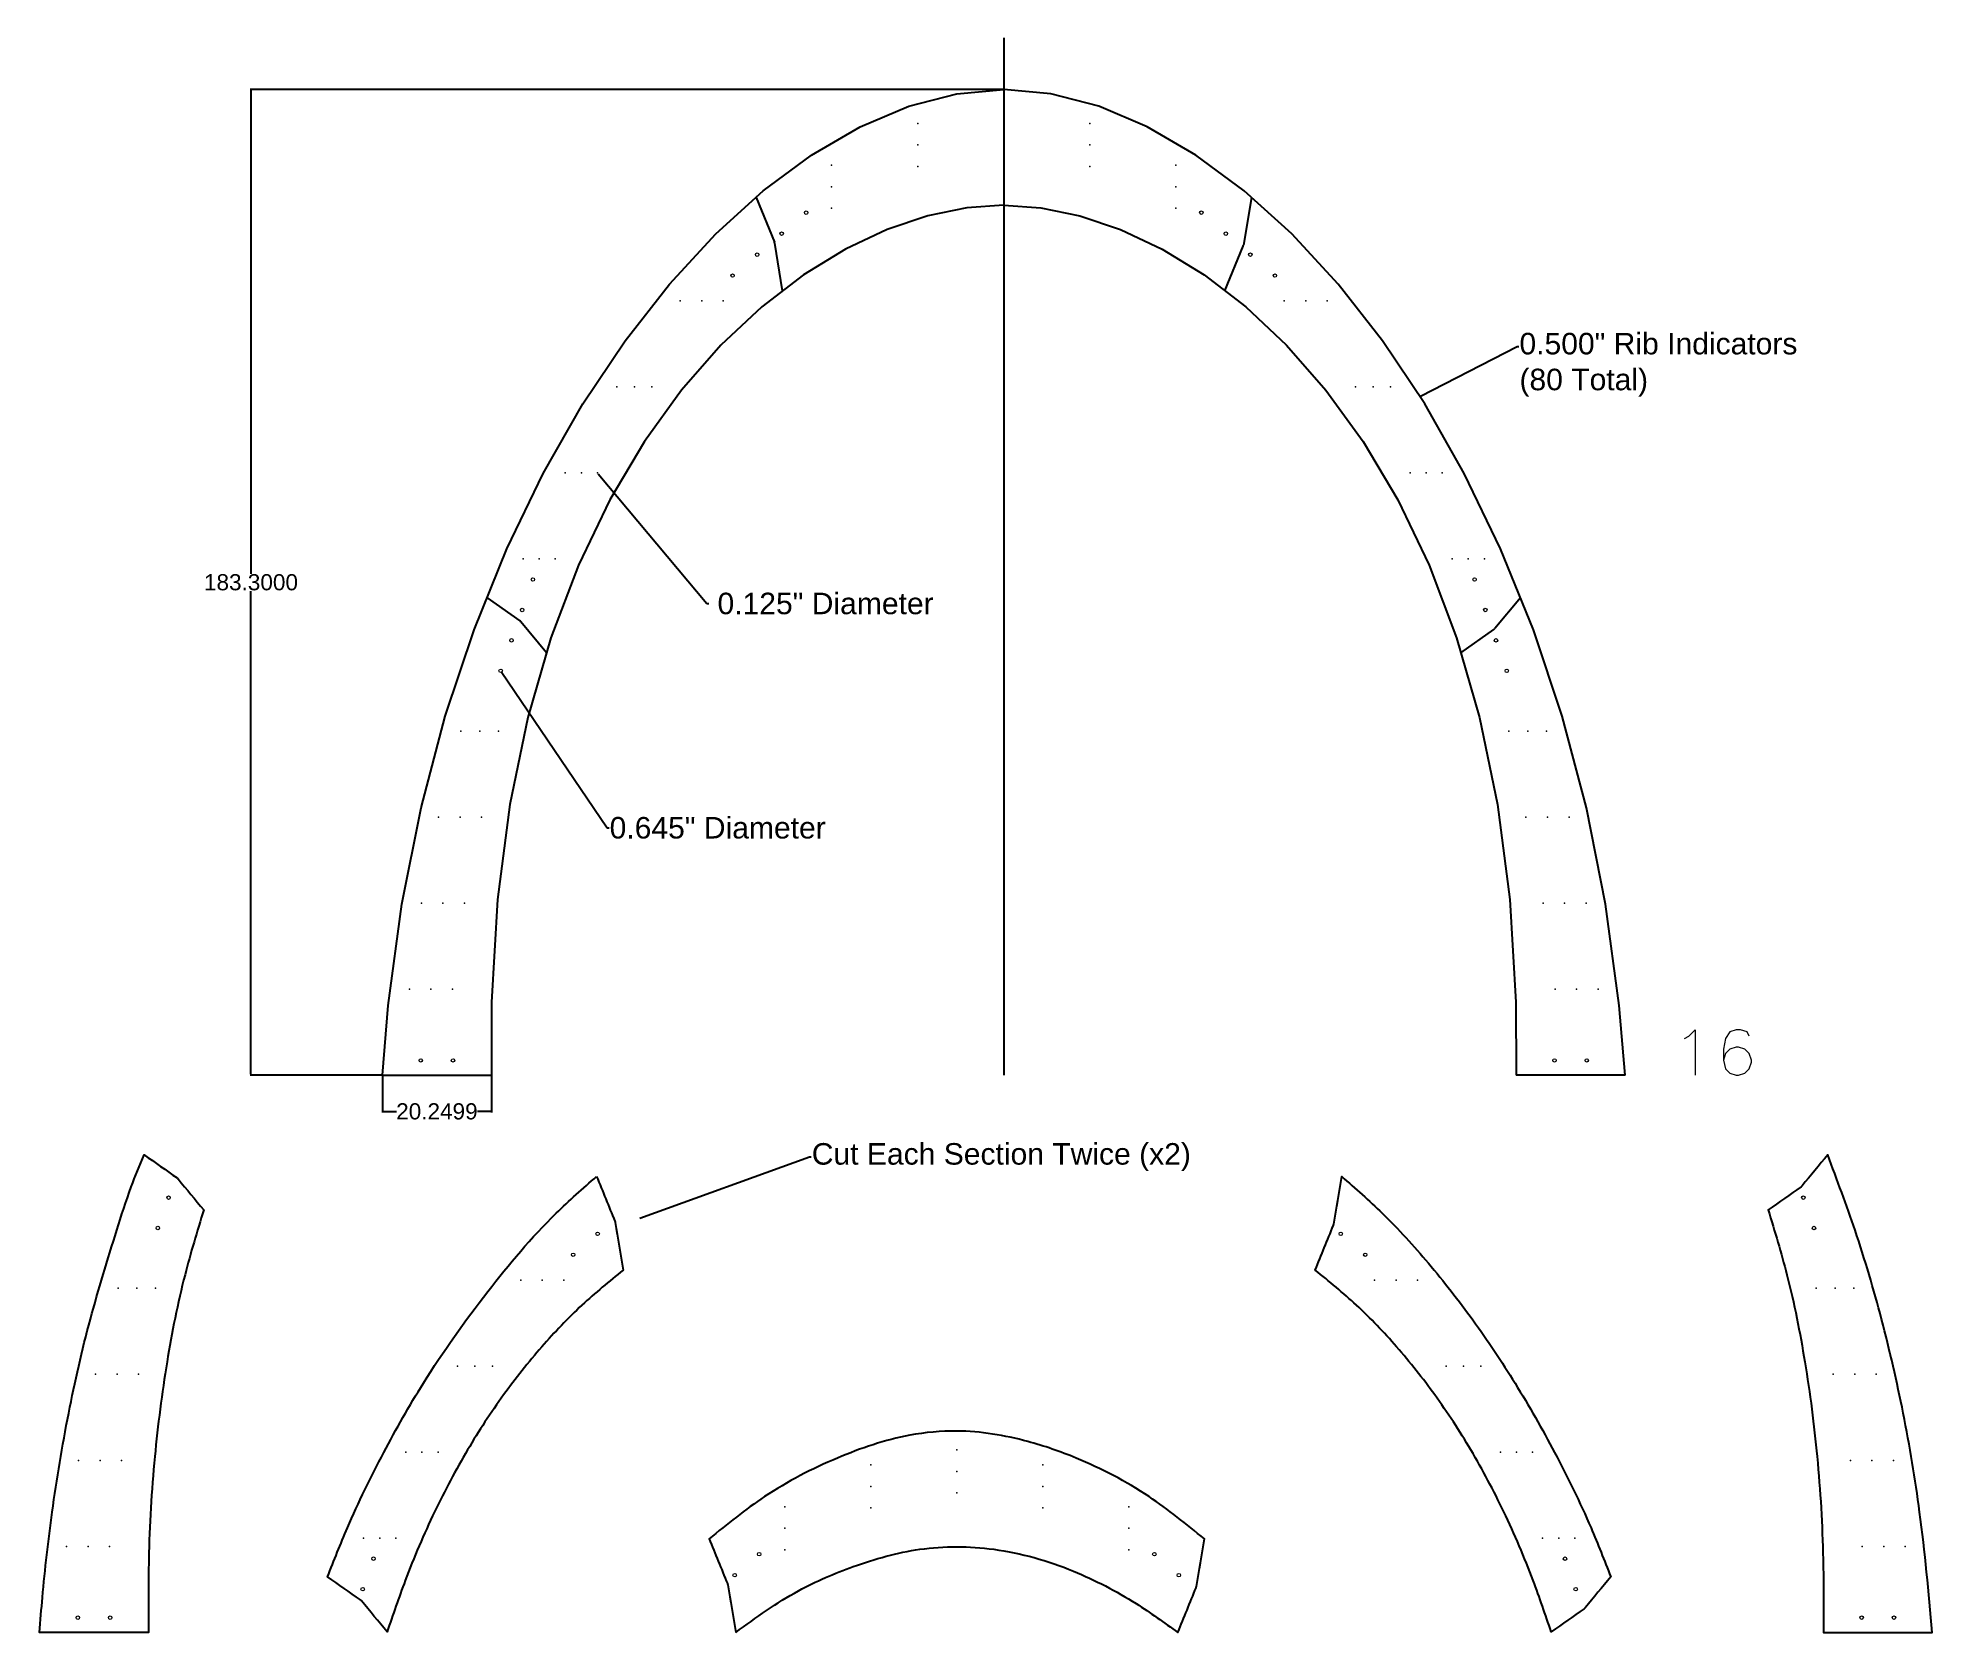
# Model space of a CAD drawing. Header units: inches. Extents: x 14 to 367, y 6 to 302.
import ezdxf
from ezdxf import colors
from ezdxf.entities.mleader import LeaderData, LeaderLine
from ezdxf.math import Vec2, Vec3

# ---------------------------------------------------------------- set-up
doc = ezdxf.new("R2010")
doc.units = ezdxf.units.IN
doc.header["$MEASUREMENT"] = 0
doc.layers.add('Annotation', color=7, linetype='Continuous', lineweight=9)
doc.layers.add('Drilling', color=3, linetype='Continuous', lineweight=13)
doc.styles.get("Standard").update_dxf_attribs({"font": 'Arial.ttf'})
doc.dimstyles.get("Standard").update_dxf_attribs({"dimtxt": 3, "dimasz": 0.18, "dimexe": 0.18, "dimexo": 0.0625, "dimgap": 0.09, "dimtad": 0, "dimtih": 1, "dimtoh": 1, "dimdec": 4, "dimzin": 0, "dimdsep": 46, "dimtxsty": 'Standard', "dimcen": 0.09, "dimadec": 0, "dimazin": 0, "dimtfac": 1, "dimtdec": 4, "dimtofl": 0, "dimtmove": 0, "dimatfit": 3, "dimfxl": 1, "dimtolj": 1, "dimtzin": 0, "dimarcsym": 0})

# ---------------------------------------------------------------- blocks, each defined once
blk = doc.blocks.new('*U261')
at = {"layer": 'Drilling'}
blk.add_point((0, 0), dxfattribs=at)
blk = doc.blocks.new('*U263')
at = {"layer": 'Drilling', "color": 0, "linetype": 'ByBlock', "lineweight": -2, "transparency": 16777216}
for p in [(0, 0), (4, 0), (8, 0)]:
    blk.add_blockref('*U261', p, dxfattribs=at)
blk = doc.blocks.new('*U264')
at = {"layer": 'Drilling'}
blk.add_point((0, 0), dxfattribs=at)
blk = doc.blocks.new('*U265')
at = {"layer": 'Drilling', "color": 0, "linetype": 'ByBlock', "lineweight": -2, "transparency": 16777216}
for p in [(0, 0), (4, 0), (8, 0)]:
    blk.add_blockref('*U264', p, dxfattribs=at)
blk = doc.blocks.new('*U266')
at = {"layer": 'Drilling'}
blk.add_point((0, 0), dxfattribs=at)
blk = doc.blocks.new('*U267')
at = {"layer": 'Drilling', "color": 0, "linetype": 'ByBlock', "lineweight": -2, "transparency": 16777216}
for p in [(0, 0), (4, 0), (8, 0)]:
    blk.add_blockref('*U266', p, dxfattribs=at)
blk = doc.blocks.new('*U268')
at = {"layer": 'Drilling'}
blk.add_point((0, 0), dxfattribs=at)
blk = doc.blocks.new('*U269')
at = {"layer": 'Drilling', "color": 0, "linetype": 'ByBlock', "lineweight": -2, "transparency": 16777216}
for p in [(0, 0), (3.5, 0), (7, 0)]:
    blk.add_blockref('*U268', p, dxfattribs=at)
blk = doc.blocks.new('*U270')
at = {"layer": 'Drilling'}
blk.add_point((0, 0), dxfattribs=at)
blk = doc.blocks.new('*U271')
at = {"layer": 'Drilling', "color": 0, "linetype": 'ByBlock', "lineweight": -2, "transparency": 16777216}
for p in [(0, 0), (3, 0), (6, 0)]:
    blk.add_blockref('*U270', p, dxfattribs=at)
blk = doc.blocks.new('*U272')
at = {"layer": 'Drilling'}
blk.add_point((0, 0), dxfattribs=at)
blk = doc.blocks.new('*U273')
at = {"layer": 'Drilling', "color": 0, "linetype": 'ByBlock', "lineweight": -2, "transparency": 16777216}
for p in [(0, 0), (3, 0), (6, 0)]:
    blk.add_blockref('*U272', p, dxfattribs=at)
blk = doc.blocks.new('*U274')
at = {"layer": 'Drilling'}
blk.add_point((0, 0), dxfattribs=at)
blk = doc.blocks.new('*U275')
at = {"layer": 'Drilling', "color": 0, "linetype": 'ByBlock', "lineweight": -2, "transparency": 16777216}
for p in [(0, 0), (3.25, 0), (6.5, 0)]:
    blk.add_blockref('*U274', p, dxfattribs=at)
blk = doc.blocks.new('*U276')
at = {"layer": 'Drilling'}
blk.add_point((0, 0), dxfattribs=at)
blk = doc.blocks.new('*U277')
at = {"layer": 'Drilling', "color": 0, "linetype": 'ByBlock', "lineweight": -2, "transparency": 16777216}
for p in [(0, 0), (4, 0), (8, 0)]:
    blk.add_blockref('*U276', p, dxfattribs=at)
blk = doc.blocks.new('*U278')
at = {"layer": 'Drilling'}
blk.add_point((0, 0), dxfattribs=at)
blk = doc.blocks.new('*U279')
at = {"layer": 'Drilling', "color": 0, "linetype": 'ByBlock', "lineweight": -2, "transparency": 16777216}
for p in [(0, 0), (4, 0), (8, 0)]:
    blk.add_blockref('*U278', p, dxfattribs=at)
blk = doc.blocks.new('*U280')
at = {"layer": 'Drilling'}
blk.add_point((0, 0), dxfattribs=at)
blk = doc.blocks.new('*U281')
at = {"layer": 'Drilling', "color": 0, "linetype": 'ByBlock', "lineweight": -2, "transparency": 16777216}
for p in [(0, 0), (4, 0), (8, 0)]:
    blk.add_blockref('*U280', p, dxfattribs=at)
blk = doc.blocks.new('*U282')
at = {"layer": 'Drilling'}
blk.add_point((0, 0), dxfattribs=at)
blk = doc.blocks.new('*U283')
at = {"layer": 'Drilling', "color": 0, "linetype": 'ByBlock', "lineweight": -2, "transparency": 16777216}
for p in [(0, 0), (4, 0), (8, 0)]:
    blk.add_blockref('*U282', p, dxfattribs=at)
blk = doc.blocks.new('*U284')
at = {"layer": 'Drilling'}
blk.add_point((0, 0), dxfattribs=at)
blk = doc.blocks.new('*U285')
at = {"layer": 'Drilling', "color": 0, "linetype": 'ByBlock', "lineweight": -2, "transparency": 16777216}
for p in [(0, 0), (4, 0), (8, 0)]:
    blk.add_blockref('*U284', p, dxfattribs=at)
blk = doc.blocks.new('*U286')
at = {"layer": 'Drilling'}
blk.add_point((0, 0), dxfattribs=at)
blk = doc.blocks.new('*U287')
at = {"layer": 'Drilling', "color": 0, "linetype": 'ByBlock', "lineweight": -2, "transparency": 16777216}
for p in [(0, 0), (4, 0), (8, 0)]:
    blk.add_blockref('*U286', p, dxfattribs=at)
blk = doc.blocks.new('*U288')
at = {"layer": 'Drilling'}
blk.add_point((0, 0), dxfattribs=at)
blk = doc.blocks.new('*U289')
at = {"layer": 'Drilling', "color": 0, "linetype": 'ByBlock', "lineweight": -2, "transparency": 16777216}
for p in [(0, 0), (4, 0), (8, 0)]:
    blk.add_blockref('*U288', p, dxfattribs=at)
blk = doc.blocks.new('*U290')
at = {"layer": 'Drilling'}
blk.add_point((0, 0), dxfattribs=at)
blk = doc.blocks.new('*U291')
at = {"layer": 'Drilling', "color": 0, "linetype": 'ByBlock', "lineweight": -2, "transparency": 16777216}
for p in [(0, 0), (3.5, 0), (7, 0)]:
    blk.add_blockref('*U290', p, dxfattribs=at)
blk = doc.blocks.new('*U292')
at = {"layer": 'Drilling'}
blk.add_point((0, 0), dxfattribs=at)
blk = doc.blocks.new('*U293')
at = {"layer": 'Drilling', "color": 0, "linetype": 'ByBlock', "lineweight": -2, "transparency": 16777216}
for p in [(0, 0), (3, 0), (6, 0)]:
    blk.add_blockref('*U292', p, dxfattribs=at)
blk = doc.blocks.new('*U294')
at = {"layer": 'Drilling'}
blk.add_point((0, 0), dxfattribs=at)
blk = doc.blocks.new('*U295')
at = {"layer": 'Drilling', "color": 0, "linetype": 'ByBlock', "lineweight": -2, "transparency": 16777216}
for p in [(0, 0), (3, 0), (6, 0)]:
    blk.add_blockref('*U294', p, dxfattribs=at)
blk = doc.blocks.new('*U296')
at = {"layer": 'Drilling'}
blk.add_point((0, 0), dxfattribs=at)
blk = doc.blocks.new('*U297')
at = {"layer": 'Drilling', "color": 0, "linetype": 'ByBlock', "lineweight": -2, "transparency": 16777216}
for p in [(0, 0), (3.25, 0), (6.5, 0)]:
    blk.add_blockref('*U296', p, dxfattribs=at)
blk = doc.blocks.new('*U298')
at = {"layer": 'Drilling'}
blk.add_point((0, 0), dxfattribs=at)
blk = doc.blocks.new('*U299')
at = {"layer": 'Drilling', "color": 0, "linetype": 'ByBlock', "lineweight": -2, "transparency": 16777216}
for p in [(0, 0), (4, 0), (8, 0)]:
    blk.add_blockref('*U298', p, dxfattribs=at)
blk = doc.blocks.new('*U300')
at = {"layer": 'Drilling'}
blk.add_point((0, 0), dxfattribs=at)
blk = doc.blocks.new('*U301')
at = {"layer": 'Drilling', "color": 0, "linetype": 'ByBlock', "lineweight": -2, "transparency": 16777216}
for p in [(0, 0), (4, 0), (8, 0)]:
    blk.add_blockref('*U300', p, dxfattribs=at)
blk = doc.blocks.new('*U302')
at = {"layer": 'Drilling'}
blk.add_point((0, 0), dxfattribs=at)
blk = doc.blocks.new('*U303')
at = {"layer": 'Drilling', "color": 0, "linetype": 'ByBlock', "lineweight": -2, "transparency": 16777216}
for p in [(0, 0), (4, 0), (8, 0)]:
    blk.add_blockref('*U302', p, dxfattribs=at)
blk = doc.blocks.new('*U304')
at = {"layer": 'Drilling'}
blk.add_point((0, 0), dxfattribs=at)
blk = doc.blocks.new('*U305')
at = {"layer": 'Drilling', "color": 0, "linetype": 'ByBlock', "lineweight": -2, "transparency": 16777216}
for p in [(0, 0), (4, 0), (8, 0)]:
    blk.add_blockref('*U304', p, dxfattribs=at)
blk = doc.blocks.new('*U306')
at = {"layer": 'Drilling'}
blk.add_point((0, 0), dxfattribs=at)
blk = doc.blocks.new('*U307')
at = {"layer": 'Drilling', "color": 0, "linetype": 'ByBlock', "lineweight": -2, "transparency": 16777216}
for p in [(0, 0), (4, 0), (8, 0)]:
    blk.add_blockref('*U306', p, dxfattribs=at)
blk = doc.blocks.new('*U308')
at = {"layer": 'Drilling'}
blk.add_point((0, 0), dxfattribs=at)
blk = doc.blocks.new('*U309')
at = {"layer": 'Drilling', "color": 0, "linetype": 'ByBlock', "lineweight": -2, "transparency": 16777216}
for p in [(0, 0), (4, 0), (8, 0)]:
    blk.add_blockref('*U308', p, dxfattribs=at)
blk = doc.blocks.new('*U310')
at = {"layer": 'Drilling'}
blk.add_point((0, 0), dxfattribs=at)
blk = doc.blocks.new('*U311')
at = {"layer": 'Drilling', "color": 0, "linetype": 'ByBlock', "lineweight": -2, "transparency": 16777216}
for p in [(0, 0), (3.5, 0), (7, 0)]:
    blk.add_blockref('*U310', p, dxfattribs=at)
blk = doc.blocks.new('*U312')
at = {"layer": 'Drilling'}
blk.add_point((0, 0), dxfattribs=at)
blk = doc.blocks.new('*U313')
at = {"layer": 'Drilling', "color": 0, "linetype": 'ByBlock', "lineweight": -2, "transparency": 16777216}
for p in [(0, 0), (3, 0), (6, 0)]:
    blk.add_blockref('*U312', p, dxfattribs=at)
blk = doc.blocks.new('*U314')
at = {"layer": 'Drilling'}
blk.add_point((0, 0), dxfattribs=at)
blk = doc.blocks.new('*U315')
at = {"layer": 'Drilling', "color": 0, "linetype": 'ByBlock', "lineweight": -2, "transparency": 16777216}
for p in [(0, 0), (3, 0), (6, 0)]:
    blk.add_blockref('*U314', p, dxfattribs=at)
blk = doc.blocks.new('*U316')
at = {"layer": 'Drilling'}
blk.add_point((0, 0), dxfattribs=at)
blk = doc.blocks.new('*U317')
at = {"layer": 'Drilling', "color": 0, "linetype": 'ByBlock', "lineweight": -2, "transparency": 16777216}
for p in [(0, 0), (3.25, 0), (6.5, 0)]:
    blk.add_blockref('*U316', p, dxfattribs=at)
blk = doc.blocks.new('*U318')
at = {"layer": 'Drilling'}
blk.add_point((0, 0), dxfattribs=at)
blk = doc.blocks.new('*U319')
at = {"layer": 'Drilling', "color": 0, "linetype": 'ByBlock', "lineweight": -2, "transparency": 16777216}
for p in [(0, 0), (4, 0), (8, 0)]:
    blk.add_blockref('*U318', p, dxfattribs=at)
blk = doc.blocks.new('*U320')
at = {"layer": 'Drilling'}
blk.add_point((0, 0), dxfattribs=at)
blk = doc.blocks.new('*U321')
at = {"layer": 'Drilling', "color": 0, "linetype": 'ByBlock', "lineweight": -2, "transparency": 16777216}
for p in [(0, 0), (4, 0), (8, 0)]:
    blk.add_blockref('*U320', p, dxfattribs=at)
blk = doc.blocks.new('*U322')
at = {"layer": 'Drilling'}
blk.add_point((0, 0), dxfattribs=at)
blk = doc.blocks.new('*U323')
at = {"layer": 'Drilling', "color": 0, "linetype": 'ByBlock', "lineweight": -2, "transparency": 16777216}
for p in [(0, 0), (4, 0), (8, 0)]:
    blk.add_blockref('*U322', p, dxfattribs=at)
blk = doc.blocks.new('*U324')
at = {"layer": 'Drilling'}
blk.add_point((0, 0), dxfattribs=at)
blk = doc.blocks.new('*U325')
at = {"layer": 'Drilling', "color": 0, "linetype": 'ByBlock', "lineweight": -2, "transparency": 16777216}
for p in [(0, 0), (4, 0), (8, 0)]:
    blk.add_blockref('*U324', p, dxfattribs=at)
blk = doc.blocks.new('*U326')
at = {"layer": 'Drilling'}
blk.add_point((0, 0), dxfattribs=at)
blk = doc.blocks.new('*U327')
at = {"layer": 'Drilling', "color": 0, "linetype": 'ByBlock', "lineweight": -2, "transparency": 16777216}
for p in [(0, 0), (4, 0), (8, 0)]:
    blk.add_blockref('*U326', p, dxfattribs=at)
blk = doc.blocks.new('*U328')
at = {"layer": 'Drilling'}
blk.add_point((0, 0), dxfattribs=at)
blk = doc.blocks.new('*U329')
at = {"layer": 'Drilling', "color": 0, "linetype": 'ByBlock', "lineweight": -2, "transparency": 16777216}
for p in [(0, 0), (4, 0), (8, 0)]:
    blk.add_blockref('*U328', p, dxfattribs=at)
blk = doc.blocks.new('*U330')
at = {"layer": 'Drilling'}
blk.add_point((0, 0), dxfattribs=at)
blk = doc.blocks.new('*U331')
at = {"layer": 'Drilling', "color": 0, "linetype": 'ByBlock', "lineweight": -2, "transparency": 16777216}
for p in [(0, 0), (3, 0), (6, 0)]:
    blk.add_blockref('*U330', p, dxfattribs=at)
blk = doc.blocks.new('*U332')
at = {"layer": 'Drilling'}
blk.add_point((0, 0), dxfattribs=at)
blk = doc.blocks.new('*U333')
at = {"layer": 'Drilling', "color": 0, "linetype": 'ByBlock', "lineweight": -2, "transparency": 16777216}
for p in [(0, 0), (3, 0), (6, 0)]:
    blk.add_blockref('*U332', p, dxfattribs=at)
blk = doc.blocks.new('*U334')
at = {"layer": 'Drilling'}
blk.add_point((0, 0), dxfattribs=at)
blk = doc.blocks.new('*U335')
at = {"layer": 'Drilling', "color": 0, "linetype": 'ByBlock', "lineweight": -2, "transparency": 16777216}
for p in [(0, 0), (3.25, 0), (6.5, 0)]:
    blk.add_blockref('*U334', p, dxfattribs=at)
blk = doc.blocks.new('*U336')
at = {"layer": 'Drilling'}
blk.add_point((0, 0), dxfattribs=at)
blk = doc.blocks.new('*U337')
at = {"layer": 'Drilling', "color": 0, "linetype": 'ByBlock', "lineweight": -2, "transparency": 16777216}
for p in [(0, 0), (4, 0), (8, 0)]:
    blk.add_blockref('*U336', p, dxfattribs=at)
blk = doc.blocks.new('*U338')
at = {"layer": 'Drilling'}
blk.add_point((0, 0), dxfattribs=at)
blk = doc.blocks.new('*U339')
at = {"layer": 'Drilling', "color": 0, "linetype": 'ByBlock', "lineweight": -2, "transparency": 16777216}
for p in [(0, 0), (4, 0), (8, 0)]:
    blk.add_blockref('*U338', p, dxfattribs=at)
blk = doc.blocks.new('*U340')
at = {"layer": 'Drilling'}
blk.add_point((0, 0), dxfattribs=at)
blk = doc.blocks.new('*U341')
at = {"layer": 'Drilling', "color": 0, "linetype": 'ByBlock', "lineweight": -2, "transparency": 16777216}
for p in [(0, 0), (4, 0), (8, 0)]:
    blk.add_blockref('*U340', p, dxfattribs=at)
blk = doc.blocks.new('*U342')
at = {"layer": 'Drilling'}
blk.add_point((0, 0), dxfattribs=at)
blk = doc.blocks.new('*U343')
at = {"layer": 'Drilling', "color": 0, "linetype": 'ByBlock', "lineweight": -2, "transparency": 16777216}
for p in [(0, 0), (4, 0), (8, 0)]:
    blk.add_blockref('*U342', p, dxfattribs=at)
blk = doc.blocks.new('*U344')
at = {"layer": 'Drilling'}
blk.add_point((0, 0), dxfattribs=at)
blk = doc.blocks.new('*U345')
at = {"layer": 'Drilling', "color": 0, "linetype": 'ByBlock', "lineweight": -2, "transparency": 16777216}
for p in [(0, 0), (3.5, 0), (7, 0)]:
    blk.add_blockref('*U344', p, dxfattribs=at)
blk = doc.blocks.new('*D346')
at = {"layer": 'Annotation', "color": 0, "lineweight": -2, "transparency": 16777216}
for p, q in [((193.83, 292.82), (53.75, 292.82)), ((53.93, 292.64), (53.93, 202.78)), ((53.93, 109.7), (53.93, 199.56)), ((78.31, 109.52), (53.75, 109.52))]:
    blk.add_line(p, q, dxfattribs=at)
at = {"layer": 'Annotation', "color": 0, "transparency": 16777216}
for points in [[(53.9, 292.64), (53.96, 292.64), (53.93, 292.82)], [(53.9, 109.7), (53.96, 109.7), (53.93, 109.52)]]:
    blk.add_solid(points, dxfattribs=at)
at = {"layer": 'Defpoints', "color": 0, "transparency": 16777216}
for p in [(53.93, 292.82), (193.89, 292.82), (78.37, 109.52)]:
    blk.add_point(p, dxfattribs=at)
at = {"layer": 'Annotation', "color": 0, "transparency": 16777216, "insert": (53.93, 201.17), "char_height": 3, "attachment_point": 5}
blk.add_mtext('\\A1;183.3000', dxfattribs=at)
blk = doc.blocks.new('*D347')
at = {"layer": 'Annotation', "color": 0, "lineweight": -2, "transparency": 16777216}
for p, q in [((78.37, 109.45), (78.37, 102.6)), ((98.62, 109.45), (98.62, 102.6)), ((78.55, 102.78), (80.98, 102.78)), ((98.44, 102.78), (96.02, 102.78))]:
    blk.add_line(p, q, dxfattribs=at)
at = {"layer": 'Annotation', "color": 0, "transparency": 16777216}
for points in [[(78.55, 102.81), (78.55, 102.75), (78.37, 102.78)], [(98.44, 102.81), (98.44, 102.75), (98.62, 102.78)]]:
    blk.add_solid(points, dxfattribs=at)
at = {"layer": 'Defpoints', "color": 0, "transparency": 16777216}
for p in [(78.37, 109.52), (98.62, 109.52), (98.62, 102.78)]:
    blk.add_point(p, dxfattribs=at)
at = {"layer": 'Annotation', "color": 0, "transparency": 16777216, "insert": (88.5, 102.78), "char_height": 3, "attachment_point": 5}
blk.add_mtext('\\A1;20.2499', dxfattribs=at)

msp = doc.modelspace()

# ---------------------------------------------------------------- linework, layer by layer
for p, q in [((193.89129, 302.40687), (193.89129, 109.51735)), ((147.85062, 272.76527), (151.24323, 264.44273)), ((239.93197, 272.76527), (238.45172, 263.90055)), ((152.78381, 255.36523), (151.30356, 264.22995)), ((234.99878, 255.36523), (238.39139, 263.68777)), ((97.82482, 198.32028), (103.93405, 194.02273)), ((289.95777, 198.32028), (285.19414, 192.56707)), ((108.89256, 188.08937), (104.12893, 193.84258)), ((278.89003, 188.08937), (284.99925, 192.38692)), ((78.37214, 109.51735), (98.622, 109.51735)), ((309.41045, 109.51735), (289.16059, 109.51735))]:
    msp.add_line(p, q)
for points in [[(78.37214, 109.51735), (79.44967, 122.50507), (82.00174, 141.30553), (85.56964, 159.24543), (90.06716, 176.27615), (95.40804, 192.34907), (101.50605, 207.41556), (108.27495, 221.42701), (115.62852, 234.33479), (123.48051, 246.09028), (131.74468, 256.64487), (140.3348, 265.94992), (149.16464, 273.95682), (158.14796, 280.61696), (167.19852, 285.8817), (176.23008, 289.70242), (185.15641, 292.03051), (193.89128, 292.81735), (193.89129, 292.81734)], [(309.41045, 109.51735), (308.33292, 122.50507), (305.78085, 141.30553), (302.21294, 159.24543), (297.71543, 176.27615), (292.37455, 192.34907), (286.27654, 207.41556), (279.50764, 221.42701), (272.15407, 234.33479), (264.30208, 246.09028), (256.03791, 256.64487), (247.44779, 265.94992), (238.61795, 273.95682), (229.63463, 280.61696), (220.58407, 285.8817), (211.55251, 289.70242), (202.62618, 292.03051), (193.89131, 292.81735), (193.89129, 292.81734)], [(193.89129, 271.31489), (187.02663, 270.82631), (179.76084, 269.32532), (172.20012, 266.76693), (164.46116, 263.11396), (156.65934, 258.33384), (148.90829, 252.39662), (141.32006, 245.27363), (134.00563, 236.93654), (127.07546, 227.35701), (120.64006, 216.50654), (114.81034, 204.35655), (109.69791, 190.8787), (105.41511, 176.04512), (102.07499, 159.8287), (99.79108, 142.20328), (98.67508, 123.10719), (98.622, 109.51735)], [(193.89129, 271.31489), (200.75596, 270.82631), (208.02175, 269.32532), (215.58246, 266.76693), (223.32143, 263.11396), (231.12325, 258.33384), (238.8743, 252.39662), (246.46253, 245.27363), (253.77696, 236.93654), (260.70713, 227.35701), (267.14253, 216.50654), (272.97225, 204.35655), (278.08468, 190.8787), (282.36748, 176.04512), (285.7076, 159.8287), (287.99151, 142.20328), (289.10751, 123.10719), (289.16059, 109.51735)]]:
    msp.add_lwpolyline(points)
for points in [[(151.30356, 264.22995), (151.29142, 264.30267), (151.27106, 264.37446), (151.24323, 264.44273)], [(238.39139, 263.68777), (238.41922, 263.75603), (238.43958, 263.82783), (238.45172, 263.90055)], [(104.12893, 193.84258), (104.07251, 193.91072), (104.0064, 193.97183), (103.93405, 194.02273)], [(284.99925, 192.38692), (285.07161, 192.43782), (285.13772, 192.49893), (285.19414, 192.56707)]]:
    msp.add_open_spline(points, degree=3)
for points, knots in [([(40.38012, 90.22493), (40.3237, 90.29307), (40.25759, 90.35418), (40.18524, 90.40508), (38.14883, 91.8376), (36.11242, 93.27012), (34.07601, 94.70264), (33.24275, 92.72246), (31.31406, 88.13909), (28.11134, 77.89302), (23.78998, 63.98757), (19.81583, 46.46832), (16.95578, 29.17471), (15.39091, 15.54589), (14.79562, 8.06494), (14.62333, 5.8997), (21.37328, 5.8997), (28.12324, 5.8997), (34.87319, 5.8997), (34.85101, 10.43006), (34.79763, 21.33718), (35.78511, 38.15799), (38.07406, 55.83749), (41.0997, 71.19124), (43.92593, 80.47244), (45.14375, 84.47172), (43.55587, 86.38946), (41.968, 88.3072), (40.38012, 90.22493)], [0, 0, 0, 0, 0.265392035, 0.265392035, 0.265392035, 1.265392035, 1.265392035, 1.265392035, 7.707147136, 16.175671728, 33.443015689, 51.387342003, 70.0106376, 86.008001752, 92.524173349, 92.524173349, 92.524173349, 93.524173349, 93.524173349, 93.524173349, 107.114119159, 126.242794476, 144.015568696, 160.57240034, 173.10861233, 173.10861233, 173.10861233, 174.10861233, 174.10861233, 174.10861233, 174.10861233]), ([(342.32072, 88.94943), (343.90859, 90.86716), (345.49647, 92.7849), (347.08435, 94.70264), (348.83441, 90.05218), (352.61222, 80.01341), (357.31422, 63.96645), (361.3485, 46.47338), (364.60741, 27.03369), (365.85453, 13.37471), (366.53703, 5.8997), (359.78707, 5.8997), (353.03712, 5.8997), (346.28717, 5.8997), (346.30934, 10.43006), (346.36273, 21.33718), (345.37525, 38.15799), (343.0863, 55.83749), (340.06066, 71.19124), (337.23443, 80.47245), (336.01661, 84.47172), (338.05302, 85.90424), (340.08943, 87.33676), (342.12583, 88.76928), (342.19819, 88.82018), (342.2643, 88.88129), (342.32072, 88.94943)], [0, 0, 0, 0, 1, 1, 1, 15.902840176, 33.170184138, 51.114510452, 69.737806048, 92.249129556, 92.249129556, 92.249129556, 93.249129556, 93.249129556, 93.249129556, 106.839075365, 125.967750683, 143.740524903, 160.297356547, 172.833568537, 172.833568537, 172.833568537, 173.833568537, 173.833568537, 173.833568537, 174.098960571, 174.098960571, 174.098960571, 174.098960571]), ([(118.20062, 90.68156), (115.65239, 88.45341), (108.24367, 81.97529), (97.46276, 69.03581), (86.75928, 54.11177), (78.39714, 39.1976), (72.45735, 27.15876), (69.36909, 19.28245), (68.17483, 16.23657), (70.21123, 14.80405), (72.24764, 13.37153), (74.28405, 11.93902), (74.35641, 11.88812), (74.42252, 11.82701), (74.47893, 11.75887), (76.06681, 9.84113), (77.65469, 7.92339), (79.24257, 6.00566), (80.32997, 9.19377), (82.91687, 16.77824), (87.77368, 28.16016), (93.9052, 39.70556), (100.5914, 49.96671), (107.7336, 58.94771), (115.15483, 66.76391), (120.53131, 71.15567), (123.13381, 73.28152), (122.6404, 76.23643), (122.14698, 79.19133), (121.65356, 82.14624), (121.64142, 82.21896), (121.62106, 82.29075), (121.59323, 82.35902), (120.46236, 85.1332), (119.33149, 87.90738), (118.20062, 90.68156)], [0, 0, 0, 0, 10.145759801, 29.49774914, 50.324025766, 65.179519856, 80.740327157, 90.552338321, 90.552338321, 90.552338321, 91.552338321, 91.552338321, 91.552338321, 91.817730356, 91.817730356, 91.817730356, 92.817730356, 92.817730356, 92.817730356, 102.921581322, 116.854605844, 129.887779547, 142.094575215, 153.539154133, 164.275814177, 174.348829493, 174.348829493, 174.348829493, 175.348829493, 175.348829493, 175.348829493, 175.569996971, 175.569996971, 175.569996971, 176.569996971, 176.569996971, 176.569996971, 176.569996971]), ([(255.1917, 81.60406), (254.06082, 78.82988), (252.92995, 76.0557), (251.79908, 73.28152), (254.40159, 71.15567), (259.77807, 66.76391), (267.1993, 58.94771), (274.3415, 49.96671), (281.0277, 39.70556), (287.15922, 28.16016), (292.01603, 16.77824), (294.60293, 9.19377), (295.69033, 6.00566), (297.72674, 7.43818), (299.76315, 8.87069), (301.79956, 10.30321), (301.87191, 10.35411), (301.93802, 10.41522), (301.99444, 10.48336), (303.58232, 12.4011), (305.17019, 14.31883), (306.75807, 16.23657), (305.56338, 19.28212), (302.47405, 27.15758), (296.54584, 39.20551), (289.23063, 52.13758), (281.38808, 63.91394), (273.11778, 74.46886), (265.00062, 83.43873), (259.27779, 88.45176), (256.73227, 90.68156), (256.23886, 87.72665), (255.74544, 84.77174), (255.25202, 81.81684), (255.23988, 81.74412), (255.21952, 81.67232), (255.1917, 81.60406)], [0, 0, 0, 0, 1, 1, 1, 11.073015316, 21.80967536, 33.254254279, 45.461049946, 58.49422365, 72.427248171, 82.531099138, 82.531099138, 82.531099138, 83.531099138, 83.531099138, 83.531099138, 83.796491172, 83.796491172, 83.796491172, 84.796491172, 84.796491172, 84.796491172, 94.608502337, 110.169309637, 125.024803727, 139.161469391, 152.566536269, 165.230432767, 175.376192568, 175.376192568, 175.376192568, 176.376192568, 176.376192568, 176.376192568, 176.597360045, 176.597360045, 176.597360045, 176.597360045]), ([(144.0512, 5.8997), (143.55778, 8.85461), (143.06437, 11.80952), (142.57095, 14.76442), (142.55881, 14.83714), (142.53845, 14.90894), (142.51062, 14.9772), (141.37975, 17.75138), (140.24888, 20.52556), (139.11801, 23.29974), (142.47255, 26.03156), (149.80273, 32.00101), (162.45602, 38.48474), (174.58713, 42.6586), (186.69156, 43.79976), (197.21481, 42.03526), (209.24076, 37.84998), (220.51336, 31.98404), (227.84442, 26.02623), (231.19936, 23.29974), (230.70594, 20.34483), (230.21252, 17.38993), (229.71911, 14.43502), (229.70697, 14.3623), (229.68661, 14.29051), (229.65878, 14.22224), (228.52791, 11.44806), (227.39704, 8.67388), (226.26617, 5.8997), (223.70802, 7.73703), (217.59729, 12.12589), (206.34418, 18.03459), (192.67344, 21.94285), (178.49837, 22.03348), (166.35771, 18.54064), (154.65264, 13.60025), (147.84518, 8.65553), (144.0512, 5.8997)], [0, 0, 0, 0, 1, 1, 1, 1.221167477, 1.221167477, 1.221167477, 2.221167477, 2.221167477, 2.221167477, 15.170461012, 30.517371108, 44.611870207, 53.382139617, 66.723577067, 76.214282208, 91.561192304, 104.510485838, 104.510485838, 104.510485838, 105.510485838, 105.510485838, 105.510485838, 105.731653316, 105.731653316, 105.731653316, 106.731653316, 106.731653316, 106.731653316, 116.175606997, 129.29067487, 144.662852214, 158.392182911, 171.183153207, 182.314505013, 196.328897202, 196.328897202, 196.328897202, 196.328897202]), ([(185.1587, 43.35182), (185.1587, 43.35182), (185.15869, 43.35182), (185.15868, 43.35182), (185.15868, 43.35182), (185.15867, 43.35182), (185.15867, 43.35182)], [0, 0, 0, 0, 1, 1, 1, 2, 2, 2, 2])]:
    msp.add_open_spline(points, degree=3, knots=knots)
at = {"layer": 'Annotation'}
for points in [[(320.4512, 116.34944), (321.25498, 116.75133), (322.46064, 117.957), (322.46064, 109.51735)], [(332.50784, 116.75133), (332.10595, 117.55511), (330.90029, 117.957), (330.09651, 117.957), (328.89085, 117.55511), (328.08707, 116.34944), (327.68518, 114.34), (327.68518, 112.33056), (328.08707, 110.72301), (328.89085, 109.91924), (330.09651, 109.51735), (330.4984, 109.51735), (331.70406, 109.91924), (332.50784, 110.72301), (332.90973, 111.92868), (332.90973, 112.33056), (332.50784, 113.53623), (331.70406, 114.34), (330.4984, 114.74189), (330.09651, 114.74189), (328.89085, 114.34), (328.08707, 113.53623), (327.68518, 112.33056)]]:
    msp.add_lwpolyline(points, dxfattribs=at)
at = {"layer": 'Drilling'}
for centre in [(157.1573, 269.91446), (230.62529, 269.91446), (152.59724, 266.01499), (235.18535, 266.01499), (148.03719, 262.11551), (239.7454, 262.11551), (143.47714, 258.21603), (244.30545, 258.21603), (106.35113, 201.69278), (281.43146, 201.69278), (104.35617, 196.03414), (283.42642, 196.03414), (102.36121, 190.37551), (285.42138, 190.37551), (100.36626, 184.71687), (287.41633, 184.71687), (85.49707, 112.26735), (91.49707, 112.26735), (296.28552, 112.26735), (302.28552, 112.26735), (38.6124, 86.75786), (342.54796, 86.75786), (36.61744, 81.09923), (344.54291, 81.09923), (118.38719, 80.0318), (256.54571, 80.0318), (113.82714, 76.13233), (261.10576, 76.13233), (76.70113, 19.60907), (148.42469, 20.44893), (221.89268, 20.44893), (298.23176, 19.60907), (74.70617, 13.95043), (143.86463, 16.54946), (226.45274, 16.54946), (300.22672, 13.95043), (21.74826, 8.6497), (27.74826, 8.6497), (353.4121, 8.6497), (359.4121, 8.6497)]:
    msp.add_circle(centre, 0.3225, dxfattribs=at)

# ---------------------------------------------------------------- block references
at = {"layer": 'Drilling', "rotation": 270}
for name, p in [('*U283', (193.89129, 289.30318)), ('*U281', (177.89129, 286.5186)), ('*U279', (161.89129, 278.74538)), ('*U325', (185.15868, 39.83765)), ('*U323', (169.15868, 37.05308)), ('*U321', (153.15868, 29.27985))]:
    msp.add_blockref(name, p, dxfattribs=at)
at = {"layer": 'Drilling', "xscale": -1, "rotation": 90}
for name, p in [('*U303', (209.89129, 286.5186)), ('*U301', (225.89129, 278.74538)), ('*U329', (201.15868, 37.05308)), ('*U327', (217.15868, 29.27985))]:
    msp.add_blockref(name, p, dxfattribs=at)
at = {"layer": 'Drilling'}
for name, p in [('*U277', (133.7411, 253.51735)), ('*U275', (121.96324, 237.51735)), ('*U273', (112.35455, 221.51735)), ('*U271', (104.51357, 205.51735)), ('*U269', (92.95859, 173.51735)), ('*U267', (88.79451, 157.51735)), ('*U265', (85.61241, 141.51735)), ('*U263', (83.39067, 125.51735)), ('*U319', (104.0911, 71.43364)), ('*U311', (29.20978, 69.8997)), ('*U309', (25.04569, 53.8997)), ('*U317', (92.31324, 55.43364)), ('*U315', (82.70455, 39.43364)), ('*U307', (21.8636, 37.8997)), ('*U305', (19.64186, 21.8997)), ('*U313', (74.86357, 23.43364))]:
    msp.add_blockref(name, p, dxfattribs=at)
at = {"layer": 'Drilling', "xscale": -1}
for name, p in [('*U299', (254.04149, 253.51735)), ('*U297', (265.81935, 237.51735)), ('*U295', (275.42804, 221.51735)), ('*U293', (283.26902, 205.51735)), ('*U291', (294.824, 173.51735)), ('*U289', (298.98808, 157.51735)), ('*U287', (302.17018, 141.51735)), ('*U285', (304.39192, 125.51735)), ('*U337', (270.84179, 71.43364)), ('*U345', (351.95058, 69.8997)), ('*U335', (282.61966, 55.43364)), ('*U343', (356.11466, 53.8997)), ('*U333', (292.22834, 39.43364)), ('*U341', (359.29676, 37.8997)), ('*U331', (300.06932, 23.43364)), ('*U339', (361.5185, 21.8997))]:
    msp.add_blockref(name, p, dxfattribs=at)

# ---------------------------------------------------------------- dimensions: what is measured, and where the dimension line sits
at = {"layer": 'Annotation'}
dim = msp.add_linear_dim(base=(53.92967, 292.81735), p1=(78.37214, 109.51735), p2=(193.89128, 292.81735), angle=90, dimstyle='Standard', dxfattribs=at)
dim.commit()
dim.dimension.update_dxf_attribs({"geometry": '*D346', "text_midpoint": (53.92967, 201.16735)})
dim = msp.add_linear_dim(base=(98.622, 102.78184), p1=(78.37214, 109.51735), p2=(98.622, 109.51735), dimstyle='Standard', dxfattribs=at)
dim.commit()
dim.dimension.update_dxf_attribs({"geometry": '*D347', "text_midpoint": (88.49707, 102.78184)})

# ---------------------------------------------------------------- leaders
ml = msp.add_multileader_mtext('Standard', dxfattribs=at)
ml.set_content('\\A1;0.500" Rib Indicators \\P(80 Total)', color=256)
ml.set_leader_properties()
ml.build(insert=Vec2(0, 0))
ml.multileader.update_dxf_attribs({"text_right_attachment_type": 6, "dogleg_length": 0.36, "arrow_head_size": 0.18})
ctx = ml.context
ctx.base_point, ctx.arrow_head_size, ctx.landing_gap_size, ctx.plane_origin = Vec3(289.68641, 245.015), 0.18, 0.09, Vec3(414.8752, 224.31244)
ctx.right_attachment = 6
notes = []
notes.append((ctx, [(1, (1, 1, 0), (289.32641, 245.015), (1, 0), 0.36, [(0, [(271.2286, 235.72035)], 0, [])])]))
ctx.mtext.insert, ctx.mtext.flow_direction = Vec3(289.77641, 247.5607), 5
ml = msp.add_multileader_mtext('Standard', dxfattribs=at)
ml.set_content('\\A1; 0.125" Diameter', color=256)
ml.set_leader_properties()
ml.build(insert=Vec2(0, 0))
ml.multileader.update_dxf_attribs({"text_right_attachment_type": 6, "dogleg_length": 0.36, "arrow_head_size": 0.18})
ctx = ml.context
ctx.base_point, ctx.arrow_head_size, ctx.landing_gap_size, ctx.plane_origin = Vec3(139.0318, 197.21755), 0.18, 0.09, Vec3(264.22058, 176.515)
ctx.right_attachment = 6
notes.append((ctx, [(1, (1, 1, 0), (138.6718, 197.21755), (1, 0), 0.36, [(0, [(118.35455, 221.51735)], 0, [])])]))
ctx.mtext.insert, ctx.mtext.flow_direction = Vec3(139.1218, 199.24484), 5
ml = msp.add_multileader_mtext('Standard', dxfattribs=at)
ml.set_content('\\A1;0.645" Diameter', color=256)
ml.set_leader_properties()
ml.build(insert=Vec2(0, 0))
ml.multileader.update_dxf_attribs({"text_right_attachment_type": 6, "dogleg_length": 0.36, "arrow_head_size": 0.18})
ctx = ml.context
ctx.base_point, ctx.arrow_head_size, ctx.landing_gap_size, ctx.plane_origin = Vec3(120.52227, 155.50745), 0.18, 0.09, Vec3(245.71105, 134.8049)
ctx.right_attachment = 6
notes.append((ctx, [(1, (1, 1, 0), (120.16227, 155.50745), (1, 0), 0.36, [(0, [(100.36626, 184.71687)], 0, [])])]))
ctx.mtext.insert, ctx.mtext.flow_direction = Vec3(120.61227, 157.53474), 5
ml = msp.add_multileader_mtext('Standard', dxfattribs=at)
ml.set_content('\\A1;Cut Each Section Twice (x2) ', color=256)
ml.set_leader_properties()
ml.build(insert=Vec2(0, 0))
ml.multileader.update_dxf_attribs({"text_right_attachment_type": 6, "dogleg_length": 0.36, "arrow_head_size": 0.18})
ctx = ml.context
ctx.base_point, ctx.arrow_head_size, ctx.landing_gap_size, ctx.plane_origin = Vec3(158.10953, 94.34329), 0.18, 0.09, Vec3(293.64866, 59.10391)
ctx.right_attachment = 6
notes.append((ctx, [(1, (1, 1, 0), (157.74953, 94.34329), (1, 0), 0.36, [(0, [(126.07692, 82.88558)], 0, [])])]))
ctx.mtext.insert, ctx.mtext.flow_direction = Vec3(158.19953, 96.889), 5
for ctx, leaders in notes:
    for number, flags, end, landing, length, lines in leaders:
        leader = LeaderData()
        leader.index, (leader.has_last_leader_line, leader.has_dogleg_vector, leader.attachment_direction) = number, flags
        leader.last_leader_point, leader.dogleg_vector, leader.dogleg_length = Vec3(end), Vec3(landing), length
        for number, points, colour, breaks in lines:
            line = LeaderLine()
            line.index, line.vertices, line.color, line.breaks = number, Vec3.list(points), colors.encode_raw_color(colour), breaks
            leader.lines.append(line)
        ctx.leaders.append(leader)

doc.saveas('drawing.dxf')
